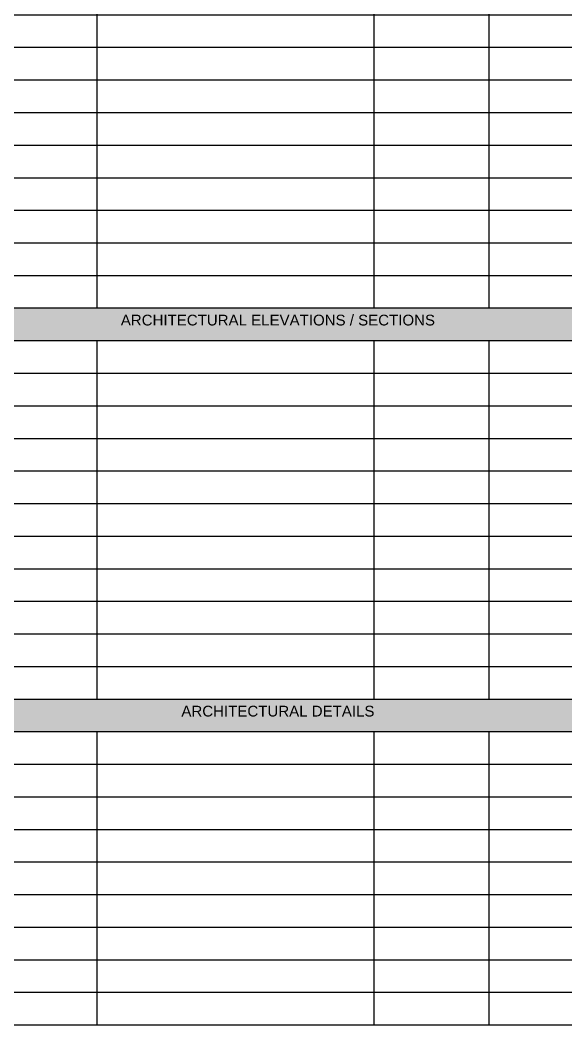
# Paper-space layout 'Symbols A1' of a CAD drawing. Header units: millimetres. Extents: x 0 to 892, y 0 to 597.
# Drawn here: x 533.6 to 655.3, y 151.1 to 375.2 of the extents above; entities that cross this region are included whole.
import ezdxf

# ---------------------------------------------------------------- set-up
doc = ezdxf.new("R2010")
doc.units = ezdxf.units.MM
doc.layers.add('G-PAPR-MEDM', color=6, linetype='Continuous', lineweight=30)
doc.styles.add('SMALL', font='arial.ttf', dxfattribs={"height": 2.4})

# ---------------------------------------------------------------- blocks, each defined once
blk = doc.blocks.new('*T153')
at = {"layer": 'G-PAPR-MEDM', "color": 7, "linetype": 'ByBlock', "lineweight": -2, "transparency": 16777216}
for p, q in [((0, 0), (132.78, 0)), ((0, 0), (0, -18.97)), ((26, 0), (26, -11.7)), ((87.75, 0), (87.75, -11.7)), ((113.43, 0), (113.43, -11.7)), ((132.78, 0), (132.78, -11.7)), ((0, -11.7), (132.78, -11.7)), ((0, -33.5), (132.78, -33.5)), ((0, -33.5), (0, -40.77)), ((0, -135.23), (132.78, -135.23)), ((0, -135.23), (0, -142.5)), ((0, -244.23), (132.78, -244.23)), ((0, -244.23), (0, -251.5)), ((0, -331.43), (132.78, -331.43)), ((0, -331.43), (0, -338.7))]:
    blk.add_line(p, q, dxfattribs=at)
at = {"layer": 'G-PAPR-MEDM', "color": 0, "linetype": 'ByBlock', "lineweight": -2, "transparency": 16777216}
for p, q in [((132.78, -11.7), (132.78, -404.1)), ((0, -18.97), (132.78, -18.97)), ((0, -18.97), (0, -33.5)), ((26, -18.97), (26, -33.5)), ((87.75, -18.97), (87.75, -33.5)), ((113.43, -18.97), (113.43, -33.5)), ((0, -26.23), (132.78, -26.23)), ((0, -40.77), (132.78, -40.77)), ((0, -40.77), (0, -135.23)), ((26, -40.77), (26, -135.23)), ((87.75, -40.77), (87.75, -135.23)), ((113.43, -40.77), (113.43, -135.23)), ((0, -48.03), (132.78, -48.03)), ((0, -55.3), (132.78, -55.3)), ((0, -62.57), (132.78, -62.57)), ((0, -69.83), (132.78, -69.83)), ((0, -77.1), (132.78, -77.1)), ((0, -84.37), (132.78, -84.37)), ((0, -91.63), (132.78, -91.63)), ((0, -98.9), (132.78, -98.9)), ((0, -106.17), (132.78, -106.17)), ((0, -113.43), (132.78, -113.43)), ((0, -120.7), (132.78, -120.7)), ((0, -127.97), (132.78, -127.97)), ((0, -142.5), (132.78, -142.5)), ((0, -142.5), (0, -244.23)), ((26, -142.5), (26, -244.23)), ((87.75, -142.5), (87.75, -244.23)), ((113.43, -142.5), (113.43, -244.23)), ((0, -149.77), (132.78, -149.77)), ((0, -157.03), (132.78, -157.03)), ((0, -164.3), (132.78, -164.3)), ((0, -171.57), (132.78, -171.57)), ((0, -178.83), (132.78, -178.83)), ((0, -186.1), (132.78, -186.1)), ((0, -193.37), (132.78, -193.37)), ((0, -200.63), (132.78, -200.63)), ((0, -207.9), (132.78, -207.9)), ((0, -215.17), (132.78, -215.17)), ((0, -222.43), (132.78, -222.43)), ((0, -229.7), (132.78, -229.7)), ((0, -236.97), (132.78, -236.97)), ((0, -251.5), (132.78, -251.5)), ((0, -251.5), (0, -331.43)), ((26, -251.5), (26, -331.43)), ((87.75, -251.5), (87.75, -331.43)), ((113.43, -251.5), (113.43, -331.43)), ((0, -258.77), (132.78, -258.77)), ((0, -266.03), (132.78, -266.03)), ((0, -273.3), (132.78, -273.3)), ((0, -280.57), (132.78, -280.57)), ((0, -287.83), (132.78, -287.83)), ((0, -295.1), (132.78, -295.1)), ((0, -302.37), (132.78, -302.37)), ((0, -309.63), (132.78, -309.63)), ((0, -316.9), (132.78, -316.9)), ((0, -324.17), (132.78, -324.17)), ((0, -338.7), (132.78, -338.7)), ((0, -338.7), (0, -404.1)), ((26, -338.7), (26, -404.1)), ((87.75, -338.7), (87.75, -404.1)), ((113.43, -338.7), (113.43, -404.1)), ((0, -345.97), (132.78, -345.97)), ((0, -353.23), (132.78, -353.23)), ((0, -360.5), (132.78, -360.5)), ((0, -367.77), (132.78, -367.77)), ((0, -375.03), (132.78, -375.03)), ((0, -382.3), (132.78, -382.3)), ((0, -389.57), (132.78, -389.57)), ((0, -396.83), (132.78, -396.83)), ((0, -404.1), (132.78, -404.1))]:
    blk.add_line(p, q, dxfattribs=at)
at = {"layer": 'G-PAPR-MEDM', "color": 9, "transparency": 16777216}
for points in [[(0, 0), (0, -11.7), (26, 0), (26, -11.7)], [(26, 0), (26, -11.7), (87.75, 0), (87.75, -11.7)], [(87.75, 0), (87.75, -11.7), (113.43, 0), (113.43, -11.7)], [(113.43, 0), (113.43, -11.7), (132.78, 0), (132.78, -11.7)], [(0, -11.7), (0, -18.97), (132.78, -11.7), (132.78, -18.97)], [(0, -33.5), (0, -40.77), (132.78, -33.5), (132.78, -40.77)], [(0, -135.23), (0, -142.5), (132.78, -135.23), (132.78, -142.5)], [(0, -244.23), (0, -251.5), (132.78, -244.23), (132.78, -251.5)], [(0, -331.43), (0, -338.7), (132.78, -331.43), (132.78, -338.7)]]:
    blk.add_solid(points, dxfattribs=at)
at = {"layer": 'G-PAPR-MEDM', "color": 7, "transparency": 16777216, "char_height": 2.4, "attachment_point": 2, "style": 'SMALL'}
for s, insert, width in [('{\\fArial|b0|i0|c0;SHEET NO.', (13, -1.5), 22.9971), ('{\\fArial|b0|i0|c0;DESCRIPTION', (56.87, -1.5), 58.7513), ('{\\fArial|b0|i0|c0;ISSUED ON', (100.59, -1.5), 22.6808), ('{\\fArial|b0|i0|c0;REV NO.', (123.1, -1.5), 16.3474), ('{\\fArial|b0|i0|c0;GENERAL', (66.39, -13.2), 129.7766), ('{\\fArial|b0|i0|c0;G-001', (13, -20.47), 22.9971), ('{\\fArial|b0|i0|c0;COVER SHEET', (56.87, -20.47), 58.7513), ('{\\fArial|b0|i0|c0;########', (100.59, -20.47), 22.6808), ('{\\fArial|b0|i0|c0;R0', (123.1, -20.47), 16.3474), ('{\\fArial|b0|i0|c0;G-002', (13, -27.73), 22.9971), ('{\\fArial|b0|i0|c0;SYMBOLS & LEGENDS', (56.87, -27.73), 58.7513), ('{\\fArial|b0|i0|c0;', (100.59, -27.73), 22.6808), ('{\\fArial|b0|i0|c0;R0', (123.1, -27.73), 16.3474), ('{\\fArial|b0|i0|c0;ARCHITECTURAL FLOOR PLANS', (66.39, -35), 129.7766), ('{\\fArial|b0|i0|c0;', (13, -42.27), 22.9971), ('{\\fArial|b0|i0|c0;', (56.87, -42.27), 58.7513), ('{\\fArial|b0|i0|c0;', (100.59, -42.27), 22.6808), ('{\\fArial|b0|i0|c0;', (123.1, -42.27), 16.3474), ('{\\fArial|b0|i0|c0;', (13, -49.53), 22.9971), ('{\\fArial|b0|i0|c0;', (56.87, -49.53), 58.7513), ('{\\fArial|b0|i0|c0;', (100.59, -49.53), 22.6808), ('{\\fArial|b0|i0|c0;', (123.1, -49.53), 16.3474), ('{\\fArial|b0|i0|c0;', (13, -56.8), 22.9971), ('{\\fArial|b0|i0|c0;', (56.87, -56.8), 58.7513), ('{\\fArial|b0|i0|c0;', (100.59, -56.8), 22.6808), ('{\\fArial|b0|i0|c0;', (123.1, -56.8), 16.3474), ('{\\fArial|b0|i0|c0;', (13, -64.07), 22.9971), ('{\\fArial|b0|i0|c0;', (56.87, -64.07), 58.7513), ('{\\fArial|b0|i0|c0;', (100.59, -64.07), 22.6808), ('{\\fArial|b0|i0|c0;', (123.1, -64.07), 16.3474), ('{\\fArial|b0|i0|c0;', (13, -71.33), 22.9971), ('{\\fArial|b0|i0|c0;', (56.87, -71.33), 58.7513), ('{\\fArial|b0|i0|c0;', (100.59, -71.33), 22.6808), ('{\\fArial|b0|i0|c0;', (123.1, -71.33), 16.3474), ('{\\fArial|b0|i0|c0;', (13, -78.6), 22.9971), ('{\\fArial|b0|i0|c0;', (56.87, -78.6), 58.7513), ('{\\fArial|b0|i0|c0;', (100.59, -78.6), 22.6808), ('{\\fArial|b0|i0|c0;', (123.1, -78.6), 16.3474), ('{\\fArial|b0|i0|c0;', (13, -85.87), 22.9971), ('{\\fArial|b0|i0|c0;', (56.87, -85.87), 58.7513), ('{\\fArial|b0|i0|c0;', (100.59, -85.87), 22.6808), ('{\\fArial|b0|i0|c0;', (123.1, -85.87), 16.3474), ('{\\fArial|b0|i0|c0;', (13, -93.13), 22.9971), ('{\\fArial|b0|i0|c0;', (56.87, -93.13), 58.7513), ('{\\fArial|b0|i0|c0;', (100.59, -93.13), 22.6808), ('{\\fArial|b0|i0|c0;', (123.1, -93.13), 16.3474), ('{\\fArial|b0|i0|c0;', (13, -100.4), 22.9971), ('{\\fArial|b0|i0|c0;', (56.87, -100.4), 58.7513), ('{\\fArial|b0|i0|c0;', (100.59, -100.4), 22.6808), ('{\\fArial|b0|i0|c0;', (123.1, -100.4), 16.3474), ('{\\fArial|b0|i0|c0;', (13, -107.67), 22.9971), ('{\\fArial|b0|i0|c0;', (56.87, -107.67), 58.7513), ('{\\fArial|b0|i0|c0;', (100.59, -107.67), 22.6808), ('{\\fArial|b0|i0|c0;', (123.1, -107.67), 16.3474), ('{\\fArial|b0|i0|c0;', (13, -114.93), 22.9971), ('{\\fArial|b0|i0|c0;', (56.87, -114.93), 58.7513), ('{\\fArial|b0|i0|c0;', (100.59, -114.93), 22.6808), ('{\\fArial|b0|i0|c0;', (123.1, -114.93), 16.3474), ('{\\fArial|b0|i0|c0;', (13, -122.2), 22.9971), ('{\\fArial|b0|i0|c0;', (56.87, -122.2), 58.7513), ('{\\fArial|b0|i0|c0;', (100.59, -122.2), 22.6808), ('{\\fArial|b0|i0|c0;', (123.1, -122.2), 16.3474), ('{\\fArial|b0|i0|c0;', (13, -129.47), 22.9971), ('{\\fArial|b0|i0|c0;', (56.87, -129.47), 58.7513), ('{\\fArial|b0|i0|c0;', (100.59, -129.47), 22.6808), ('{\\fArial|b0|i0|c0;', (123.1, -129.47), 16.3474), ('{\\fArial|b0|i0|c0;ARCHITECTURAL WORKING DRAWINGS', (66.39, -136.73), 129.7766), ('{\\fArial|b0|i0|c0;', (13, -144), 22.9971), ('{\\fArial|b0|i0|c0;', (56.87, -144), 58.7513), ('{\\fArial|b0|i0|c0;', (100.59, -144), 22.6808), ('{\\fArial|b0|i0|c0;', (123.1, -144), 16.3474), ('{\\fArial|b0|i0|c0;', (13, -151.27), 22.9971), ('{\\fArial|b0|i0|c0;', (56.87, -151.27), 58.7513), ('{\\fArial|b0|i0|c0;', (100.59, -151.27), 22.6808), ('{\\fArial|b0|i0|c0;', (123.1, -151.27), 16.3474), ('{\\fArial|b0|i0|c0;', (13, -158.53), 22.9971), ('{\\fArial|b0|i0|c0;', (56.87, -158.53), 58.7513), ('{\\fArial|b0|i0|c0;', (100.59, -158.53), 22.6808), ('{\\fArial|b0|i0|c0;', (123.1, -158.53), 16.3474), ('{\\fArial|b0|i0|c0;', (13, -165.8), 22.9971), ('{\\fArial|b0|i0|c0;', (56.87, -165.8), 58.7513), ('{\\fArial|b0|i0|c0;', (100.59, -165.8), 22.6808), ('{\\fArial|b0|i0|c0;', (123.1, -165.8), 16.3474), ('{\\fArial|b0|i0|c0;', (13, -173.07), 22.9971), ('{\\fArial|b0|i0|c0;', (56.87, -173.07), 58.7513), ('{\\fArial|b0|i0|c0;', (100.59, -173.07), 22.6808), ('{\\fArial|b0|i0|c0;', (123.1, -173.07), 16.3474), ('{\\fArial|b0|i0|c0;', (13, -180.33), 22.9971), ('{\\fArial|b0|i0|c0;', (56.87, -180.33), 58.7513), ('{\\fArial|b0|i0|c0;', (100.59, -180.33), 22.6808), ('{\\fArial|b0|i0|c0;', (123.1, -180.33), 16.3474), ('{\\fArial|b0|i0|c0;', (13, -187.6), 22.9971), ('{\\fArial|b0|i0|c0;', (56.87, -187.6), 58.7513), ('{\\fArial|b0|i0|c0;', (100.59, -187.6), 22.6808), ('{\\fArial|b0|i0|c0;', (123.1, -187.6), 16.3474), ('{\\fArial|b0|i0|c0;', (13, -194.87), 22.9971), ('{\\fArial|b0|i0|c0;', (56.87, -194.87), 58.7513), ('{\\fArial|b0|i0|c0;', (100.59, -194.87), 22.6808), ('{\\fArial|b0|i0|c0;', (123.1, -194.87), 16.3474), ('{\\fArial|b0|i0|c0;', (13, -202.13), 22.9971), ('{\\fArial|b0|i0|c0;', (56.87, -202.13), 58.7513), ('{\\fArial|b0|i0|c0;', (100.59, -202.13), 22.6808), ('{\\fArial|b0|i0|c0;', (123.1, -202.13), 16.3474), ('{\\fArial|b0|i0|c0;', (13, -209.4), 22.9971), ('{\\fArial|b0|i0|c0;', (56.87, -209.4), 58.7513), ('{\\fArial|b0|i0|c0;', (100.59, -209.4), 22.6808), ('{\\fArial|b0|i0|c0;', (123.1, -209.4), 16.3474), ('{\\fArial|b0|i0|c0;', (13, -216.67), 22.9971), ('{\\fArial|b0|i0|c0;', (56.87, -216.67), 58.7513), ('{\\fArial|b0|i0|c0;', (100.59, -216.67), 22.6808), ('{\\fArial|b0|i0|c0;', (123.1, -216.67), 16.3474), ('{\\fArial|b0|i0|c0;', (13, -223.93), 22.9971), ('{\\fArial|b0|i0|c0;', (56.87, -223.93), 58.7513), ('{\\fArial|b0|i0|c0;', (100.59, -223.93), 22.6808), ('{\\fArial|b0|i0|c0;', (123.1, -223.93), 16.3474), ('{\\fArial|b0|i0|c0;', (13, -231.2), 22.9971), ('{\\fArial|b0|i0|c0;', (56.87, -231.2), 58.7513), ('{\\fArial|b0|i0|c0;', (100.59, -231.2), 22.6808), ('{\\fArial|b0|i0|c0;', (123.1, -231.2), 16.3474), ('{\\fArial|b0|i0|c0;', (13, -238.47), 22.9971), ('{\\fArial|b0|i0|c0;', (56.87, -238.47), 58.7513), ('{\\fArial|b0|i0|c0;', (100.59, -238.47), 22.6808), ('{\\fArial|b0|i0|c0;', (123.1, -238.47), 16.3474), ('{\\fArial|b0|i0|c0;ARCHITECTURAL ELEVATIONS / SECTIONS', (66.39, -245.73), 129.7766), ('{\\fArial|b0|i0|c0;', (13, -253), 22.9971), ('{\\fArial|b0|i0|c0;', (56.87, -253), 58.7513), ('{\\fArial|b0|i0|c0;', (100.59, -253), 22.6808), ('{\\fArial|b0|i0|c0;', (123.1, -253), 16.3474), ('{\\fArial|b0|i0|c0;', (13, -260.27), 22.9971), ('{\\fArial|b0|i0|c0;', (56.87, -260.27), 58.7513), ('{\\fArial|b0|i0|c0;', (100.59, -260.27), 22.6808), ('{\\fArial|b0|i0|c0;', (123.1, -260.27), 16.3474), ('{\\fArial|b0|i0|c0;', (13, -267.53), 22.9971), ('{\\fArial|b0|i0|c0;', (56.87, -267.53), 58.7513), ('{\\fArial|b0|i0|c0;', (100.59, -267.53), 22.6808), ('{\\fArial|b0|i0|c0;', (123.1, -267.53), 16.3474), ('{\\fArial|b0|i0|c0;', (13, -274.8), 22.9971), ('{\\fArial|b0|i0|c0;', (56.87, -274.8), 58.7513), ('{\\fArial|b0|i0|c0;', (100.59, -274.8), 22.6808), ('{\\fArial|b0|i0|c0;', (123.1, -274.8), 16.3474), ('{\\fArial|b0|i0|c0;', (13, -282.07), 22.9971), ('{\\fArial|b0|i0|c0;', (56.87, -282.07), 58.7513), ('{\\fArial|b0|i0|c0;', (100.59, -282.07), 22.6808), ('{\\fArial|b0|i0|c0;', (123.1, -282.07), 16.3474), ('{\\fArial|b0|i0|c0;', (13, -289.33), 22.9971), ('{\\fArial|b0|i0|c0;', (56.87, -289.33), 58.7513), ('{\\fArial|b0|i0|c0;', (100.59, -289.33), 22.6808), ('{\\fArial|b0|i0|c0;', (123.1, -289.33), 16.3474), ('{\\fArial|b0|i0|c0;', (13, -296.6), 22.9971), ('{\\fArial|b0|i0|c0;', (56.87, -296.6), 58.7513), ('{\\fArial|b0|i0|c0;', (100.59, -296.6), 22.6808), ('{\\fArial|b0|i0|c0;', (123.1, -296.6), 16.3474), ('{\\fArial|b0|i0|c0;', (13, -303.87), 22.9971), ('{\\fArial|b0|i0|c0;', (56.87, -303.87), 58.7513), ('{\\fArial|b0|i0|c0;', (100.59, -303.87), 22.6808), ('{\\fArial|b0|i0|c0;', (123.1, -303.87), 16.3474), ('{\\fArial|b0|i0|c0;', (13, -311.13), 22.9971), ('{\\fArial|b0|i0|c0;', (56.87, -311.13), 58.7513), ('{\\fArial|b0|i0|c0;', (100.59, -311.13), 22.6808), ('{\\fArial|b0|i0|c0;', (123.1, -311.13), 16.3474), ('{\\fArial|b0|i0|c0;', (13, -318.4), 22.9971), ('{\\fArial|b0|i0|c0;', (56.87, -318.4), 58.7513), ('{\\fArial|b0|i0|c0;', (100.59, -318.4), 22.6808), ('{\\fArial|b0|i0|c0;', (123.1, -318.4), 16.3474), ('{\\fArial|b0|i0|c0;', (13, -325.67), 22.9971), ('{\\fArial|b0|i0|c0;', (56.87, -325.67), 58.7513), ('{\\fArial|b0|i0|c0;', (100.59, -325.67), 22.6808), ('{\\fArial|b0|i0|c0;', (123.1, -325.67), 16.3474), ('{\\fArial|b0|i0|c0;ARCHITECTURAL DETAILS', (66.39, -332.93), 129.7766), ('{\\fArial|b0|i0|c0;', (13, -340.2), 22.9971), ('{\\fArial|b0|i0|c0;', (56.87, -340.2), 58.7513), ('{\\fArial|b0|i0|c0;', (100.59, -340.2), 22.6808), ('{\\fArial|b0|i0|c0;', (123.1, -340.2), 16.3474), ('{\\fArial|b0|i0|c0;', (13, -347.47), 22.9971), ('{\\fArial|b0|i0|c0;', (56.87, -347.47), 58.7513), ('{\\fArial|b0|i0|c0;', (100.59, -347.47), 22.6808), ('{\\fArial|b0|i0|c0;', (123.1, -347.47), 16.3474), ('{\\fArial|b0|i0|c0;', (13, -354.73), 22.9971), ('{\\fArial|b0|i0|c0;', (56.87, -354.73), 58.7513), ('{\\fArial|b0|i0|c0;', (100.59, -354.73), 22.6808), ('{\\fArial|b0|i0|c0;', (123.1, -354.73), 16.3474), ('{\\fArial|b0|i0|c0;', (13, -362), 22.9971), ('{\\fArial|b0|i0|c0;', (56.87, -362), 58.7513), ('{\\fArial|b0|i0|c0;', (100.59, -362), 22.6808), ('{\\fArial|b0|i0|c0;', (123.1, -362), 16.3474), ('{\\fArial|b0|i0|c0;', (13, -369.27), 22.9971), ('{\\fArial|b0|i0|c0;', (56.87, -369.27), 58.7513), ('{\\fArial|b0|i0|c0;', (100.59, -369.27), 22.6808), ('{\\fArial|b0|i0|c0;', (123.1, -369.27), 16.3474), ('{\\fArial|b0|i0|c0;', (13, -376.53), 22.9971), ('{\\fArial|b0|i0|c0;', (56.87, -376.53), 58.7513), ('{\\fArial|b0|i0|c0;', (100.59, -376.53), 22.6808), ('{\\fArial|b0|i0|c0;', (123.1, -376.53), 16.3474), ('{\\fArial|b0|i0|c0;', (13, -383.8), 22.9971), ('{\\fArial|b0|i0|c0;', (56.87, -383.8), 58.7513), ('{\\fArial|b0|i0|c0;', (100.59, -383.8), 22.6808), ('{\\fArial|b0|i0|c0;', (123.1, -383.8), 16.3474), ('{\\fArial|b0|i0|c0;', (13, -391.07), 22.9971), ('{\\fArial|b0|i0|c0;', (56.87, -391.07), 58.7513), ('{\\fArial|b0|i0|c0;', (100.59, -391.07), 22.6808), ('{\\fArial|b0|i0|c0;', (123.1, -391.07), 16.3474), ('{\\fArial|b0|i0|c0;', (13, -398.33), 22.9971), ('{\\fArial|b0|i0|c0;', (56.87, -398.33), 58.7513), ('{\\fArial|b0|i0|c0;', (100.59, -398.33), 22.6808), ('{\\fArial|b0|i0|c0;', (123.1, -398.33), 16.3474)]:
    blk.add_mtext(s, dxfattribs=dict(at, insert=insert, width=width))

psp = doc.layouts.new('Symbols A1')

# ---------------------------------------------------------------- block references
psp.add_blockref('*T153', (524.67, 555.22))

doc.saveas('drawing.dxf')
